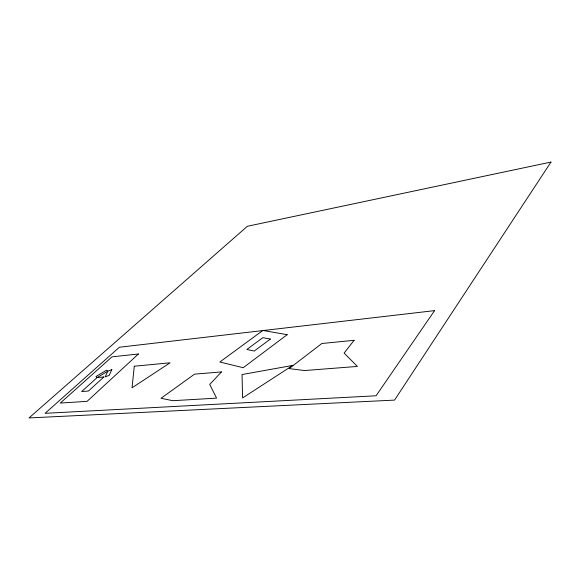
<?xml version="1.0" encoding="UTF-8"?>
<svg xmlns="http://www.w3.org/2000/svg" width="580" height="580" viewBox="0 0 580 580"><rect width="100%" height="100%" fill="white"/><g stroke="black" fill="none" stroke-linecap="round" stroke-linejoin="round"><path stroke-width="0.87" d="M134.285 366.219L132.03 387.802L170.071 362.805L134.285 366.219M111.802 369.656L109.236 375.325L105.176 376.87L107.793 371.185L111.802 369.656M551 162.059L394.538 400.106L29 417.941L247.356 226.28L551 162.059M434.579 310.626L376.065 395.777L45.088 413.315L119.4 347.231L434.579 310.626M354.097 340.3L344.107 353.126L357.411 366.43L304.442 370.548L289.115 368.583L321.842 343.512L354.097 340.3M221.473 371.918L209.735 384.46L216.572 398.134L172.833 400.7L161.015 398.286L194.568 374.136L221.473 371.918M138.424 354.003L87.065 401.36L60.298 403.049L112.034 356.83L138.424 354.003M103.856 376.986L88.414 391.036L81.657 391.536L97.128 377.573L107.793 371.185L106.626 370.142L96.004 376.5L97.128 377.573L103.856 376.986M287.209 334.689L243.208 367.705L219.835 362.007L262.863 330.448L287.209 334.689M270.374 339.053L254.272 351.038L246.855 349.472L262.849 337.654L270.374 339.053M292.762 365.414L242.592 397.931L242.034 374.542L292.762 365.414"/></g></svg>
